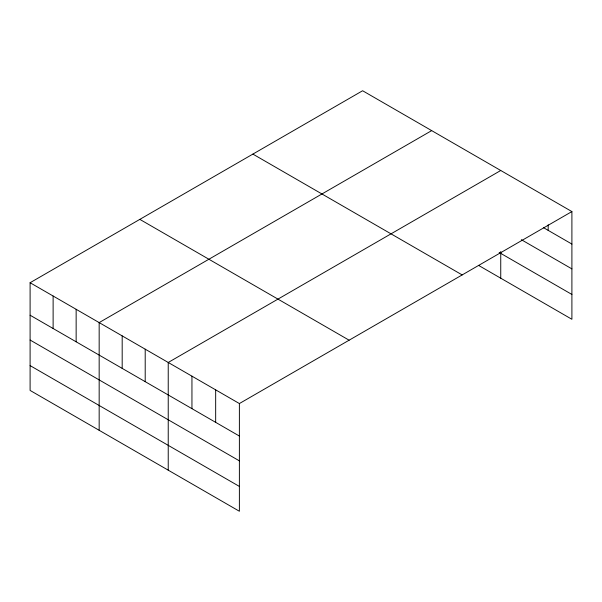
<?xml version="1.0" encoding="UTF-8"?>
<svg xmlns="http://www.w3.org/2000/svg" width="602" height="602" viewBox="0 0 602 602"><rect width="100%" height="100%" fill="white"/><g stroke="black" fill="none" stroke-linecap="round" stroke-linejoin="round"><path stroke-width="0.9" d="M478.515 265.362L571.9 319.278L571.9 211.573L362.615 90.744L30.1 282.722L30.1 390.427L239.385 511.256L239.385 403.551L30.1 282.722M431.679 130.619L99.164 322.597L99.164 430.302M500.744 170.494L168.229 362.472L168.229 470.17M239.385 403.551L571.9 211.573M543.44 227.631L571.9 244.066M521.302 239.671L571.9 268.883M499.156 252.456L571.9 294.453M252.885 154.097L462.17 274.926M139.83 219.369L349.115 340.198M30.1 315.215L239.385 436.044M30.1 340.032L239.385 460.861M30.1 365.602L239.385 486.431M548.181 224.802L548.181 230.37M500.744 251.546L500.744 278.192M215.667 389.855L215.667 422.348M191.948 376.167L191.948 408.653M145.202 349.183L145.202 381.668M122.183 335.886L122.183 368.379M76.145 309.308L76.145 341.793M53.119 296.018L53.119 328.504"/></g></svg>
